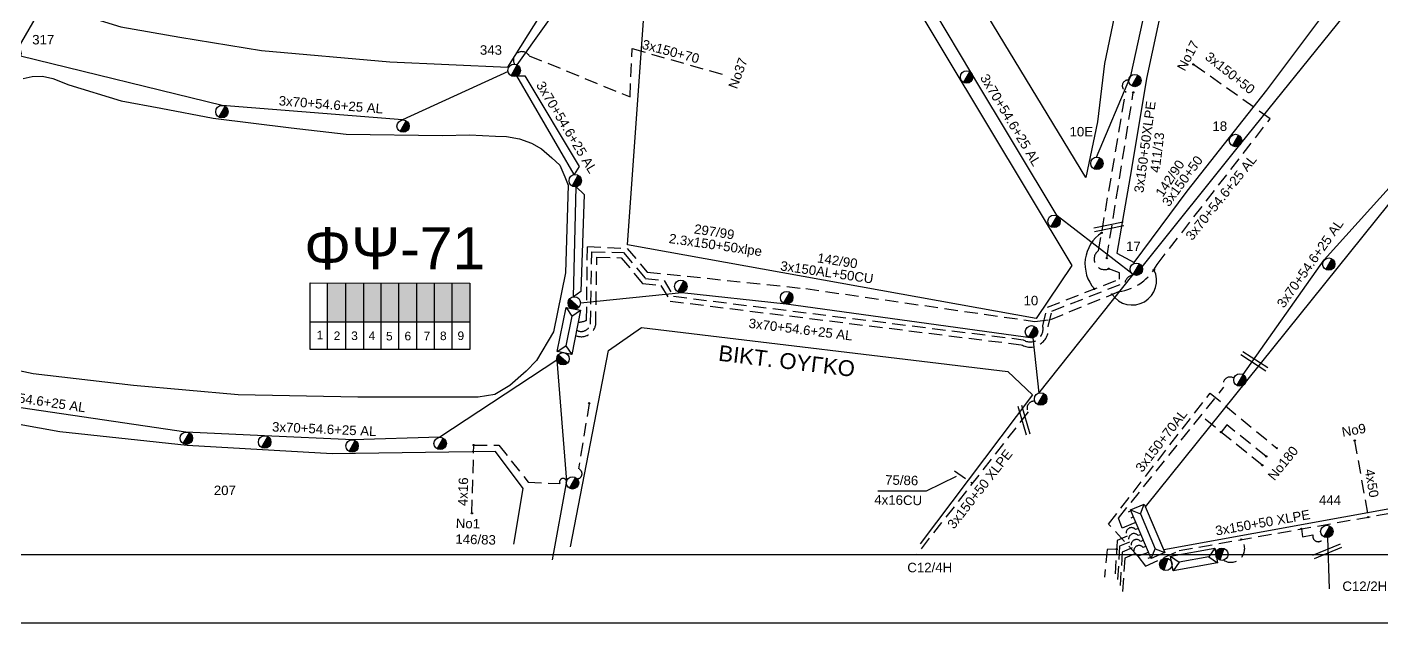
# Model space of a CAD drawing. Header units: millimetres. Extents: x 1421 to 11257, y 848 to 1896.
# Drawn here: x 9950.2 to 10207.7, y 848.3 to 961.6 of the extents above; entities that cross this region are included whole.
import ezdxf
from ezdxf.enums import TextEntityAlignment as Align

# ---------------------------------------------------------------- set-up
doc = ezdxf.new("R2010")
doc.units = ezdxf.units.MM
doc.linetypes.add('DASHED', pattern=[19.05, 12.7, -6.35])
for name, color, linetype, lineweight in [('3x150+50 XLPE', 7, 'SYN_LINE', 30), ('3x150+70', 7, 'Continuous', 30), ('3x150+70AL', 7, 'DASHED', 30), ('3x70+54.6+25 AL', 7, 'SYN_LINE', 30), ('4x16', 7, 'Continuous', 30), ('4x50', 7, 'Continuous', 30), ('Άγνωστα', 7, 'Continuous', 30), ('Καλώδια ΧΤ   3x150AL+50CU', 7, 'DASHED', 30)]:
    doc.layers.add(name, color=color, linetype=linetype, lineweight=lineweight)
for name, color, linetype in [('Pillar OTE', 7, 'Continuous'), ('TEXT ΚΑΛΩΔΙΩΝ', 7, 'Continuous'), ('ΑΓΝΩΣΤΟ ΕΝΑΕΡΙΟ ΚΑΛΩΔΙΟ', 7, 'Continuous'), ('ΑΓΝΩΣΤΟ ΥΠΟΓΕΙΟ ΚΑΛΩΔΙΟ', 7, 'DASHED'), ('ΝΕΚΡΟ', 7, 'DASHED'), ('Στύλος ΦΜ', 7, 'Continuous'), ('Στύλος ΦΜ @ 1', 7, 'Continuous'), ('Συνδέσεις', 7, 'Continuous'), ('Τομή', 7, 'Continuous'), ('Υποσταθμός εναέριος 2 στύλων', 7, 'Continuous'), ('Υποσταθμός πόλεως', 7, 'Continuous'), ('Υπόβαθρο ΔΕΗ', 7, 'Continuous')]:
    doc.layers.add(name, color=color, linetype=linetype)
doc.styles.add('arial', font='ARIAL.TTF', dxfattribs={"height": 3})
doc.styles.get("Standard").update_dxf_attribs({"font": 'ARIAL.TTF', "height": 1.8})
doc.linetypes.add('SYN_LINE', pattern='A,0.5,-0.0001,["/\\/\\/\\/",Standard,S=0.1,R=0,X=0,Y=-0.05],-0.25', length=0.7501)

# ---------------------------------------------------------------- blocks, each defined once
blk = doc.blocks.new('ΥΠΑΡΧΩΝ ΤΣΙΜΕΝΤΕΝΙΟΣ ΣΤΥΛΟΣ')
at = {"layer": 'Στύλος ΦΜ'}
blk.add_hatch(color=7, dxfattribs=at).paths.add_polyline_path([(-1.29, -2.28, 0.574793), (2.62, 0, 0.268822), (1.3, 2.27)])
at = {"layer": 'Στύλος ΦΜ', "color": 7}
blk.add_line((-1.29, -2.28), (1.3, 2.27), dxfattribs=at)
blk.add_circle((0, 0), 2.62, dxfattribs=at)
at = {"layer": 'Στύλος ΦΜ', "flags": 4}
for tag, p in [('ΑΡΙΘΜΟΣ', (-4.68, 8.05)), ('ΤΥΠΟΣ', (-4.91, 3.03))]:
    blk.add_attdef(tag, p, '', height=4, dxfattribs=at)
blk = doc.blocks.new('ΥΠΟΣΤΑΘΜΟΣ ΕΝΑΕΡΙΟΣ ΕΠΙ 2 ΣΤΥΛΩΝ')
at = {"layer": 'Υποσταθμός εναέριος 2 στύλων', "linetype": 'Continuous'}
for points in [[(-11.97, -2.11, 0.574793), (-8.45, -0.07, 0.268822), (-9.64, 1.98)], [(9.68, -2.15, 0.574793), (13.19, -0.1, 0.268822), (12.01, 1.95)]]:
    blk.add_hatch(color=256, dxfattribs=at).paths.add_polyline_path(points)
for p, q in [((-11.97, -2.11), (-9.64, 1.98)), ((9.68, -2.15), (12.01, 1.95))]:
    blk.add_line(p, q, dxfattribs=at)
for centre in [(-10.81, -0.07), (10.84, -0.1)]:
    blk.add_circle(centre, 2.36, dxfattribs=at)
at = {"layer": 'Υποσταθμός πόλεως', "linetype": 'Continuous', "ltscale": 40}
blk.add_lwpolyline([(-8.57, 2.82), (8.57, 2.82), (8.57, -2.82), (-8.57, -2.82)], close=True, dxfattribs=at)
for points in [[(-5.75, 0), (-8.57, 2.82)], [(-8.57, -2.82), (-5.75, 0)], [(-5.75, 0), (5.75, 0)], [(5.75, 0), (8.57, 2.82)], [(8.57, -2.82), (5.75, 0)]]:
    blk.add_lwpolyline(points, dxfattribs=at)
at = {"layer": 'Υποσταθμός εναέριος 2 στύλων', "ltscale": 40, "flags": 1}
for tag, p in [('ΜΕΤΑΣΧΗΜΑΤΙΣΜΟΣ', (14.09, 2.51)), ('ΙΣΧΥΣ', (14.07, -0.28)), ('ΑΡΙΘΜΟΣ', (14.19, -3))]:
    blk.add_attdef(tag, p, '', height=1.8, dxfattribs=at)
blk = doc.blocks.new('_ΣΥΝΔΕΣΗ')
at = {"layer": 'Συνδέσεις', "linetype": 'SYN_LINE', "ltscale": 40}
blk.add_hatch(color=256, dxfattribs=at).paths.add_polyline_path([(0.5, 0, 1), (-0.5, 0, 1)])
at = {"layer": 'Συνδέσεις'}
blk.add_circle((0, 0), 0.5, dxfattribs=at)
blk = doc.blocks.new('ΤΟΜΗ')
at = {"layer": 'Τομή', "ltscale": 40}
for p, q in [((11.3, -0.6), (-11.4, -0.6)), ((11.3, -3.4), (-11.4, -3.4))]:
    blk.add_line(p, q, dxfattribs=at)
blk = doc.blocks.new('ΥΠΟΣΤΑΘΜΟΣ ΠΟΛΕΩΣ 9 ΑΝΑΧΩΡΗΣΕΩΝ')
at = {"layer": 'Υποσταθμός πόλεως', "ltscale": 40}
for p, q in [((-9.63, -2.82), (-9.63, -4)), ((-7.12, -2.82), (-7.12, -4)), ((-4.84, -2.82), (-4.84, -4)), ((-2.36, -2.82), (-2.36, -4)), ((0.09, -2.82), (0.09, -4)), ((2.55, -2.82), (2.55, -4)), ((5.02, -2.82), (5.02, -4)), ((7.48, -2.82), (7.48, -4)), ((9.61, -2.82), (9.61, -4))]:
    blk.add_line(p, q, dxfattribs=at)
blk.add_lwpolyline([(-10.02, 2.82), (10.02, 2.82), (10.02, -2.82), (-10.02, -2.82)], close=True, dxfattribs=at)
for points in [[(-7.21, 0), (-10.02, 2.82)], [(-10.02, -2.82), (-7.21, 0)], [(-7.21, 0), (7.21, 0)], [(7.21, 0), (10.02, 2.82)], [(10.02, -2.82), (7.21, 0)]]:
    blk.add_lwpolyline(points, dxfattribs=at)
at = {"layer": 'Υποσταθμός πόλεως', "linetype": 'SYN_LINE', "ltscale": 40, "flags": 1}
for tag, p in [('ΜΕΤΑΣΧΗΜΑΤΙΣΜΟΣ', (10.79, 1.71)), ('ΙΣΧΥΣ', (10.77, -1.08)), ('ΑΡΙΘΜΟΣ', (10.89, -3.8))]:
    blk.add_attdef(tag, p, '', height=1.8, dxfattribs=at)

msp = doc.modelspace()

# ---------------------------------------------------------------- hatches: boundary and pattern name
at = {"layer": 'Καλώδια ΧΤ   3x150AL+50CU', "linetype": 'DASHED', "lineweight": -3, "ltscale": 0.2}
h = msp.add_hatch(color=30, dxfattribs=at)
h.dxf.hatch_style = 1
h.paths.add_polyline_path([(10010.73, 912.96), (10007.29, 912.96), (10007.29, 905.59), (10010.73, 905.59)])
h = msp.add_hatch(color=5, dxfattribs=at)
h.dxf.hatch_style = 1
h.paths.add_polyline_path([(10010.73, 905.59), (10014.17, 905.59), (10014.17, 912.96), (10010.73, 912.96)])
h = msp.add_hatch(color=1, dxfattribs=at)
h.dxf.hatch_style = 1
h.paths.add_polyline_path([(10017.46, 912.95), (10014.17, 912.96), (10014.17, 905.59), (10017.46, 905.59)])
h = msp.add_hatch(color=2, dxfattribs=at)
h.dxf.hatch_style = 1
h.paths.add_polyline_path([(10020.85, 912.95), (10017.46, 912.95), (10017.46, 905.59), (10020.85, 905.58)])
h = msp.add_hatch(color=151, dxfattribs=at)
h.dxf.hatch_style = 1
h.paths.add_polyline_path([(10020.85, 905.58), (10024.25, 905.58), (10024.25, 912.95), (10020.85, 912.95)])
h = msp.add_hatch(color=6, dxfattribs=at)
h.dxf.hatch_style = 1
h.paths.add_polyline_path([(10024.25, 905.58), (10027.64, 905.58), (10027.64, 912.95), (10024.25, 912.95)])
h = msp.add_hatch(color=27, dxfattribs=at)
h.dxf.hatch_style = 1
h.paths.add_polyline_path([(10027.58, 905.58), (10030.98, 905.58), (10030.98, 912.95), (10027.58, 912.95)])
h = msp.add_hatch(color=133, dxfattribs=at)
h.dxf.hatch_style = 1
h.paths.add_polyline_path([(10030.9, 905.58), (10034.3, 905.58), (10034.3, 912.95), (10030.9, 912.95)])

# ---------------------------------------------------------------- linework, layer by layer
at = {"lineweight": -3, "ltscale": 15}
msp.add_lwpolyline([(10993.76, 1895.53), (8825.35, 1895.54), (8825.27, 848.33), (10993.76, 848.32)], close=True, dxfattribs=at)
at = {"layer": '3x150+50 XLPE', "color": 6, "linetype": 'DASHED', "lineweight": -3, "ltscale": 0.2}
for points in [[(10054.4, 902.97, 0.476766), (10058.24, 905.01), (10058.46, 917.88), (10063.07, 917.76), (10067.14, 912.88), (10070.64, 912.51), (10072.41, 909.5), (10139.11, 901.22, 0.633668), (10144.22, 904.76), (10144.93, 907.6), (10158.8, 913.02, -0.280962), (10160.41, 914.55)], [(10161.33, 864.93, 0.973169), (10159.72, 863.7), (10157.82, 862.89), (10157.37, 855.8)]]:
    msp.add_lwpolyline(points, format="xyb", dxfattribs=at)
at = {"layer": '3x150+50 XLPE', "color": 151, "linetype": 'DASHED', "lineweight": -3, "ltscale": 0.2}
msp.add_lwpolyline([(10054.6, 903.99, 0.49963), (10057.24, 905.12), (10057.48, 918.91), (10063.55, 918.74), (10067.65, 913.83), (10071.25, 913.45), (10073.02, 910.43), (10139.45, 902.18, 0.68944), (10143.19, 904.78), (10144.09, 908.34), (10157.79, 913.71), (10157.79, 914.88), (10155.75, 915.66)], format="xyb", dxfattribs=at)
at = {"layer": '3x150+50 XLPE', "color": 1, "linetype": 'DASHED', "lineweight": -3, "ltscale": 0.2}
msp.add_lwpolyline([(10160.37, 867.2), (10158.27, 866.32), (10157.59, 868.26), (10177.64, 893.15, -0.788682), (10179.56, 894.84, 11.343795)], format="xyb", dxfattribs=at)
at = {"layer": '3x150+50 XLPE', "color": 30, "linetype": 'DASHED', "lineweight": -3, "ltscale": 0.2}
for points in [[(10141.7, 890.49, 0.619597), (10140.42, 888.43), (10119.22, 861.33)], [(10160.86, 866.06, 0.973169), (10159.24, 864.83), (10157.35, 864.01), (10156.9, 856.93)]]:
    msp.add_lwpolyline(points, format="xyb", dxfattribs=at)
at = {"layer": '3x150+50 XLPE', "color": 1, "linetype": 'DASHED', "lineweight": -3, "ltscale": 0.2}
for points in [[(10184.93, 878.3), (10173.25, 887.7)], [(10185.69, 879.99), (10178.18, 885.96), (10177.09, 884.61)]]:
    msp.add_lwpolyline(points, dxfattribs=at)
at = {"layer": '3x150+50 XLPE', "color": 5, "linetype": 'DASHED', "lineweight": -3, "ltscale": 0.2}
for points in [[(10161.27, 861.01), (10162.76, 859.14), (10169.14, 862.09), (10266.27, 879.26, -0.891813), (10267.9, 880.09, -6.110205)], [(10192.35, 866.2), (10192.6, 864.69), (10194.55, 865.07, 1.05624), (10196.62, 864.69, -2.908834)], [(10177.6, 860.25, 0.866345), (10180.93, 864.18, 6.630175)]]:
    msp.add_lwpolyline(points, format="xyb", dxfattribs=at)
at = {"layer": '3x150+50 XLPE', "color": 30, "linetype": 'DASHED', "lineweight": -3, "ltscale": 0.2}
for points in [[(10126.43, 877.23), (10129.82, 874.88)], [(10157.24, 862.33), (10155.47, 862.29), (10154.93, 857.04)]]:
    msp.add_lwpolyline(points, dxfattribs=at)
at = {"layer": '3x150+50 XLPE', "color": 27, "linetype": 'DASHED', "lineweight": -3, "ltscale": 0.2}
msp.add_lwpolyline([(10161.81, 863.8, 0.973169), (10160.2, 862.57), (10158.3, 861.75), (10157.85, 854.67)], format="xyb", dxfattribs=at)
at = {"layer": '3x150+50 XLPE', "color": 2, "linetype": 'DASHED', "lineweight": -3, "ltscale": 0.2}
msp.add_lwpolyline([(10162.29, 862.66, 0.973169), (10160.68, 861.43), (10158.78, 860.62), (10158.33, 853.53)], format="xyb", dxfattribs=at)
at = {"layer": '3x150+70', "color": 2, "linetype": 'DASHED', "lineweight": -3, "ltscale": 0.2}
msp.add_lwpolyline([(10042.8, 954.57, -0.967472), (10045.6, 956.18), (10064.76, 948.34), (10065.17, 957.52), (10082.35, 952.61)], format="xyb", dxfattribs=at)
at = {"layer": '3x150+70AL', "color": 5, "linetype": 'DASHED', "lineweight": -3, "ltscale": 0.2}
msp.add_lwpolyline([(10162.77, 861.53), (10161.27, 861.01), (10155.71, 867.13), (10175.01, 892.01), (10187.69, 881.54)], dxfattribs=at)
at = {"layer": '3x70+54.6+25 AL', "color": 2, "linetype": 'SYN_LINE', "lineweight": -3, "ltscale": 15}
for points in [[(10043.33, 954.41), (10058.57, 975.9), (10074.26, 1002.14), (10089.88, 1028.25), (10064.06, 1028.67), (10034.84, 1038.86), (10013.44, 1054.1), (10002.71, 1045.84)], [(10054.15, 933.57), (10043.24, 952.32)], [(10054.03, 910.33), (10054.53, 931.24)]]:
    msp.add_lwpolyline(points, dxfattribs=at)
at = {"layer": '3x70+54.6+25 AL', "color": 27, "linetype": 'SYN_LINE', "lineweight": -3, "ltscale": 15}
for points in [[(9948.45, 957.64), (9963.78, 984.17), (9978.26, 1008.88), (10001.03, 1044.37)], [(10041.58, 953.18), (10021.54, 943.97), (9987.25, 946.7), (9948.92, 956.09)], [(10043.24, 952.32), (10044.77, 952.34), (10055.12, 935.11), (10054.15, 933.57)], [(10054.53, 931.24), (10056.03, 929.76), (10055.41, 911.34), (10054.03, 910.33)]]:
    msp.add_lwpolyline(points, dxfattribs=at)
at = {"layer": '3x70+54.6+25 AL', "color": 151, "linetype": 'SYN_LINE', "lineweight": -3, "ltscale": 15}
msp.add_lwpolyline([(10153.43, 936.89), (10159.92, 952.34), (10166.75, 983.39), (10176.83, 1014.01), (10193.49, 1041.83)], dxfattribs=at)
at = {"layer": '3x70+54.6+25 AL', "color": 1, "linetype": 'SYN_LINE', "lineweight": -3, "ltscale": 15}
msp.add_lwpolyline([(10055.34, 909.17), (10074.62, 911.16), (10094.45, 909), (10141.31, 902.53), (10142.45, 892.02), (10160.41, 914.55), (10145.93, 925.71), (10129.74, 952.73), (10113.31, 980.27), (10093.95, 1012.2), (10091.19, 1028.35)], dxfattribs=at)
at = {"layer": '3x70+54.6+25 AL', "color": 6, "linetype": 'SYN_LINE', "lineweight": -3, "ltscale": 15}
msp.add_lwpolyline([(10162.08, 916.01), (10180.89, 939.56), (10200.38, 963.64), (10219.93, 990.27), (10241.1, 1019.36)], dxfattribs=at)
at = {"layer": '3x70+54.6+25 AL', "color": 206, "linetype": 'SYN_LINE', "lineweight": -3, "ltscale": 15}
msp.add_lwpolyline([(10181.27, 895.53), (10196.68, 917.34), (10216.08, 938.84), (10228.24, 956.48), (10254.1, 989.48)], dxfattribs=at)
at = {"layer": '3x70+54.6+25 AL', "color": 30, "lineweight": -3, "ltscale": 15}
msp.add_lwpolyline([(10050.88, 898.26), (10028.6, 883.63), (10012.05, 883.14), (9995.26, 883.89), (9980.31, 884.61), (9949, 889.25), (9914.31, 896.13)], dxfattribs=at)
at = {"layer": '3x70+54.6+25 AL', "color": 5, "lineweight": -3, "ltscale": 15}
msp.add_lwpolyline([(10050.88, 898.26), (10052.69, 875.25), (10049.95, 860.29)], dxfattribs=at)
at = {"layer": '4x16', "color": 5, "linetype": 'DASHED', "lineweight": -3, "ltscale": 0.2}
msp.add_lwpolyline([(10034.72, 869.16), (10035.06, 882.14)], dxfattribs=at)
at = {"layer": '4x50', "color": 5, "linetype": 'DASHED', "lineweight": -3, "ltscale": 0.2}
msp.add_lwpolyline([(10202.48, 882.97), (10205.05, 868.44)], dxfattribs=at)
at = {"layer": 'Pillar OTE', "lineweight": -3, "ltscale": 40}
for points in [[(10003.96, 900.32), (10003.96, 912.96), (10034.29, 912.95), (10034.29, 900.29), (10003.96, 900.32)], [(10007.29, 900.31), (10007.29, 912.96)], [(10010.73, 900.31), (10010.73, 912.96)], [(10014.17, 900.31), (10014.17, 912.96)], [(10017.46, 900.3), (10017.46, 912.95)], [(10020.85, 900.3), (10020.85, 912.95)], [(10024.25, 900.3), (10024.25, 912.95)], [(10027.58, 900.29), (10027.58, 912.95)], [(10030.97, 900.29), (10030.97, 912.95)], [(10003.96, 905.6), (10034.29, 905.57)]]:
    msp.add_lwpolyline(points, dxfattribs=at)
at = {"layer": 'ΑΓΝΩΣΤΟ ΕΝΑΕΡΙΟ ΚΑΛΩΔΙΟ', "color": 1, "linetype": 'Continuous', "lineweight": -3, "ltscale": 0.2}
msp.add_lwpolyline([(10197.29, 864.54), (10197.61, 854.83)], dxfattribs=at)
at = {"layer": 'ΑΓΝΩΣΤΟ ΥΠΟΓΕΙΟ ΚΑΛΩΔΙΟ', "color": 151, "linetype": 'DASHED', "lineweight": -3, "ltscale": 0.2}
msp.add_lwpolyline([(10155.75, 915.66, -0.902924), (10153.82, 919.13), (10159.01, 949.45, -0.883211), (10159.53, 951.53, 23.343408)], format="xyb", dxfattribs=at)
at = {"layer": 'ΑΓΝΩΣΤΟ ΥΠΟΓΕΙΟ ΚΑΛΩΔΙΟ', "color": 5, "linetype": 'DASHED', "lineweight": -3, "ltscale": 0.2}
for points in [[(10056.99, 890.07), (10054.98, 877.6, -0.828973), (10054.72, 875.71, 5.359009)], [(10035.06, 882.14), (10039.84, 882.14), (10045.41, 875.06), (10051.43, 874.84, -1.142188), (10052.69, 875.25, 3.081601)]]:
    msp.add_lwpolyline(points, format="xyb", dxfattribs=at)
at = {"layer": 'Καλώδια ΧΤ   3x150AL+50CU', "color": 133, "linetype": 'DASHED', "lineweight": -3, "ltscale": 0.2}
msp.add_lwpolyline([(10054.9, 905.48, 0.086092), (10056.51, 905.88), (10056.66, 919.87), (10064.19, 919.52), (10068.04, 915.03), (10098.15, 911.89), (10141.68, 905.65), (10144.72, 906), (10157.65, 911.33, 0.244762), (10164.94, 916.48), (10186.42, 944.18), (10171.84, 954.52)], format="xyb", dxfattribs=at)
at = {"layer": 'ΝΕΚΡΟ', "linetype": 'DASHED', "lineweight": -3, "ltscale": 0.2}
msp.add_lwpolyline([(10155.38, 917.7), (10155.38, 917.7), (10160.4, 949.2)], dxfattribs=at)
at = {"layer": 'Υπόβαθρο ΔΕΗ', "lineweight": -3, "ltscale": 15}
msp.add_lwpolyline([(10855.44, 1855.69), (8838.35, 1855.69), (8838.27, 861.33), (10836.6, 861.33)], close=True, dxfattribs=at)
at = {"layer": 'Υπόβαθρο ΔΕΗ', "lineweight": -3, "ltscale": 0.1}
for points in [[(10151.42, 933.01), (10097.49, 1021.87), (10137.38, 1083.03), (10192.66, 1170.13), (10196.78, 1171.67), (10243.46, 1141.49), (10243.51, 1138.1), (10218.82, 1098), (10186.73, 1045.76), (10180.24, 1035.87), (10176.01, 1029.09), (10173.05, 1021.85), (10167.2, 1006.78), (10162.9, 991.22), (10158.97, 974.07), (10156.77, 963.52), (10154.93, 954.69), (10153.58, 943.63)], [(10092.17, 1010.52), (10148.75, 916.3), (10141.97, 906.23), (10064.26, 920.22), (10068.07, 973.56)], [(10211.41, 930.95), (10274.47, 890.02), (10268.15, 880.7), (10166.19, 862.2), (10162.73, 870.4)]]:
    msp.add_lwpolyline(points, close=True, dxfattribs=at)
for points in [[(10278.73, 1072.22), (10299.22, 1098.89), (10297.43, 1107.1), (10281.28, 1117.4), (10257.48, 1132.57), (10252.32, 1131.96), (10213.94, 1070.19), (10191.63, 1036.01), (10182.72, 1019.39), (10176.77, 1004.69), (10167.39, 972.82), (10162.91, 951.81), (10160.04, 934.65), (10158.33, 924.81), (10157.27, 918.65), (10160.57, 916.84), (10170.66, 930.44), (10185.78, 949.65), (10204.43, 974.51), (10245.9, 1029.5), (10278.73, 1072.22)], [(10003.18, 1043.97), (9961.15, 974.17), (9959.77, 971.72), (9959.18, 969.54), (9959.06, 967.31), (9959.71, 966.02), (9960.95, 964.61), (9961.87, 963.55), (9964.07, 962.9), (9968.01, 961.67), (9979.23, 959.7), (9994.74, 957.15), (10019.12, 955.04), (10041.55, 953.99), (10080.62, 1016.22)], [(9949.44, 951.82), (9951.15, 952.22), (9953.09, 952.28), (9955.06, 951.84), (9958.13, 950.62), (9968.07, 947.61), (9975.6, 946.17), (9985.52, 944.27), (10000.35, 942.47), (10010.84, 941.27), (10029.09, 940.99), (10034.27, 941.16), (10039.22, 940.88), (10041.27, 940.83), (10043.74, 940.4), (10046.01, 939.52), (10047.93, 938.49), (10049.88, 936.73), (10051.43, 935.34), (10052.35, 933.15), (10053.01, 931.58), (10052.48, 914.91), (10050.23, 903.66), (10046.98, 898.25), (10045.04, 896.21), (10041.9, 893.47), (10039.07, 891.77), (10035.92, 891.27), (10013.01, 891.23), (9990.3, 891.68), (9970.41, 893.45), (9951.3, 895.69), (9938.62, 898.38)], [(10053.46, 862.82), (10060.65, 900.15), (10066.97, 904.47), (10136.54, 896.1), (10141.23, 891.67), (10119.91, 863.36)], [(10042.66, 863.29), (10044.43, 873.89), (10039.18, 880.91), (10008.16, 880.48), (9980.57, 882.04), (9956.4, 884.64), (9944.06, 886.89), (9932.35, 889.65), (9923.39, 892.63), (9913.36, 887.15), (9909.35, 863.08)], [(10111.87, 873.44), (10121.11, 873.44), (10126.81, 876.2)]]:
    msp.add_lwpolyline(points, dxfattribs=at)
at = {"layer": 'Υπόβαθρο ΔΕΗ', "lineweight": -3}
for centre, radius, start, end in [((10158.39, 916.56), 7.16, 123.8588, 221.2923), ((10160.2, 913.4), 4.63, 214.2255, 26.4914)]:
    msp.add_arc(centre, radius, start, end, dxfattribs=at)

# ---------------------------------------------------------------- block references
at = {"layer": 'Στύλος ΦΜ @ 1', "color": 1, "lineweight": -3, "ltscale": 40}
ref = msp.add_blockref('ΥΠΑΡΧΩΝ ΤΣΙΜΕΝΤΕΝΙΟΣ ΣΤΥΛΟΣ', (9947.86, 956.62), dxfattribs=dict(at, xscale=0.4499999999998181, yscale=0.4499999999998181, zscale=0.4499999999998181))
ref.add_attrib('ΑΡΙΘΜΟΣ', '317', (9951.14, 958.32), dxfattribs={"layer": 'Στύλος ΦΜ', "height": 1.8, "flags": 4})
ref = msp.add_blockref('ΥΠΑΡΧΩΝ ΤΣΙΜΕΝΤΕΝΙΟΣ ΣΤΥΛΟΣ', (10042.74, 953.39), dxfattribs=dict(at, xscale=0.4499999999998181, yscale=0.4499999999998181, zscale=0.4499999999998181))
ref.add_attrib('ΑΡΙΘΜΟΣ', '343', (10036.23, 956.36), dxfattribs={"layer": 'Στύλος ΦΜ', "height": 1.8, "flags": 4})
at = {"layer": 'Στύλος ΦΜ @ 1', "color": 1, "lineweight": -3, "ltscale": 40, "xscale": 0.4499999999998181, "yscale": 0.4499999999998181, "zscale": 0.4499999999998181}
for p in [(10128.73, 952.13), (10160.7, 951.45), (9987.2, 945.53), (10021.63, 942.79), (10054.35, 932.41), (10145.35, 924.69), (10197.56, 916.55), (10074.42, 912.32), (10094.54, 910.17), (10180.68, 894.51), (10142.81, 890.9), (9995.32, 882.72), (10028.68, 882.45), (10011.94, 881.97), (10053.83, 874.95)]:
    msp.add_blockref('ΥΠΑΡΧΩΝ ΤΣΙΜΕΝΤΕΝΙΟΣ ΣΤΥΛΟΣ', p, dxfattribs=at)
at = {"layer": 'Στύλος ΦΜ @ 1', "color": 1, "lineweight": -3, "ltscale": 40}
ref = msp.add_blockref('ΥΠΑΡΧΩΝ ΤΣΙΜΕΝΤΕΝΙΟΣ ΣΤΥΛΟΣ', (10153.49, 935.71), dxfattribs=dict(at, xscale=0.4499999999998181, yscale=0.4499999999998181, zscale=0.4499999999998181))
ref.add_attrib('ΤΥΠΟΣ', '10E', (10148.29, 940.83), dxfattribs={"layer": 'Στύλος ΦΜ', "height": 1.8, "flags": 4})
ref = msp.add_blockref('ΥΠΑΡΧΩΝ ΤΣΙΜΕΝΤΕΝΙΟΣ ΣΤΥΛΟΣ', (10179.83, 940.05), dxfattribs=dict(at, xscale=0.4499999999998181, yscale=0.4499999999998181, zscale=0.4499999999998181))
ref.add_attrib('ΑΡΙΘΜΟΣ', '18', (10175.45, 941.88), dxfattribs={"layer": 'Στύλος ΦΜ', "height": 1.8, "flags": 4})
ref = msp.add_blockref('ΥΠΑΡΧΩΝ ΤΣΙΜΕΝΤΕΝΙΟΣ ΣΤΥΛΟΣ', (10160.99, 915.57), dxfattribs=dict(at, xscale=0.4499999999998181, yscale=0.4499999999998181, zscale=0.4499999999998181))
ref.add_attrib('ΑΡΙΘΜΟΣ', '17', (10159.03, 919.04), dxfattribs={"layer": 'Στύλος ΦΜ', "height": 1.8, "flags": 4})
ref = msp.add_blockref('ΥΠΑΡΧΩΝ ΤΣΙΜΕΝΤΕΝΙΟΣ ΣΤΥΛΟΣ', (10141.06, 903.68), dxfattribs=dict(at, xscale=0.4499999999998181, yscale=0.4499999999998181, zscale=0.4499999999998181))
ref.add_attrib('ΑΡΙΘΜΟΣ', '10', (10139.55, 908.72), dxfattribs={"layer": 'Στύλος ΦΜ', "height": 1.8, "flags": 4})
ref = msp.add_blockref('ΥΠΑΡΧΩΝ ΤΣΙΜΕΝΤΕΝΙΟΣ ΣΤΥΛΟΣ', (9980.44, 883.44), dxfattribs=dict(at, xscale=0.4499999999998181, yscale=0.4499999999998181, zscale=0.4499999999998181))
ref.add_attrib('ΑΡΙΘΜΟΣ', '207', (9985.66, 872.63), dxfattribs={"layer": 'Στύλος ΦΜ', "height": 1.8, "flags": 4})
ref = msp.add_blockref('ΥΠΑΡΧΩΝ ΤΣΙΜΕΝΤΕΝΙΟΣ ΣΤΥΛΟΣ', (10197.2, 865.72), dxfattribs=dict(at, xscale=0.4499999999998181, yscale=0.4499999999998181, zscale=0.4499999999998181))
ref.add_attrib('ΑΡΙΘΜΟΣ', '444', (10195.69, 870.76), dxfattribs={"layer": 'Στύλος ΦΜ', "height": 1.8, "flags": 4})
at = {"layer": 'Συνδέσεις', "lineweight": -3, "xscale": 0.25, "yscale": 0.25, "zscale": 0.25}
for p in [(10171.84, 954.52), (10160.4, 949.2), (10154.4, 922.51), (10155.38, 917.7), (10155.75, 915.66), (10164.34, 915.47), (10153.01, 911.83), (10156.37, 910.8), (10056.99, 890.08), (10177.1, 884.61), (10035.06, 882.15), (10187.69, 881.55), (10202.49, 882.98), (10184.93, 878.3), (10185.69, 879.99), (10034.72, 869.16), (10205.05, 868.44), (10192.36, 866.2), (10180.93, 864.18), (10157.24, 862.33)]:
    msp.add_blockref('_ΣΥΝΔΕΣΗ', p, dxfattribs=at)
at = {"layer": 'Τομή', "lineweight": -3}
for p, xscale, yscale, zscale, rotation in [((10155.86, 923.18), 0.2499999999999999, 0.2499999999999999, 0.2499999999999999, 191.8339560079043), ((10183.13, 897.7), 0.2499999999999998, 0.2499999999999998, 0.2499999999999998, 147.0744025432355), ((10139.12, 886.76), 0.2499999999999998, 0.2499999999999998, 0.2499999999999998, 106.0469687947273), ((10197.49, 861.49), 0.2499999999999998, 0.2499999999999998, 0.2499999999999998, 202.2353715178551)]:
    msp.add_blockref('ΤΟΜΗ', p, dxfattribs=dict(at, xscale=xscale, yscale=yscale, zscale=zscale, rotation=rotation))
at = {"layer": 'Υποσταθμός εναέριος 2 στύλων', "lineweight": -3}
for p, xscale, yscale, zscale, rotation in [((10053.14, 903.85), 0.4999999999999996, 0.4999999999999996, 0.4999999999999996, 258.687547218969), ((10171.94, 860.38), 0.4999999999999997, 0.4999999999999997, 0.4999999999999997, 190.2465058512198)]:
    msp.add_blockref('ΥΠΟΣΤΑΘΜΟΣ ΕΝΑΕΡΙΟΣ ΕΠΙ 2 ΣΤΥΛΩΝ', p, dxfattribs=dict(at, xscale=xscale, yscale=yscale, zscale=zscale, rotation=rotation))
at = {"layer": 'Υποσταθμός πόλεως', "lineweight": -3, "xscale": 0.5000000000004903, "yscale": 0.5000000000004903, "zscale": 0.5000000000004903, "rotation": 292.9127687772329}
msp.add_blockref('ΥΠΟΣΤΑΘΜΟΣ ΠΟΛΕΩΣ 9 ΑΝΑΧΩΡΗΣΕΩΝ', (10163.16, 865.75), dxfattribs=at)

# ---------------------------------------------------------------- texts
at = {"lineweight": -3, "ltscale": 30, "char_height": 1.63, "width": 11.2573, "attachment_point": 1}
for s, insert in [('1', (10005.2, 903.88)), ('2', (10008.44, 903.74)), ('3', (10011.77, 903.74)), ('4', (10015.08, 903.74)), ('5', (10018.38, 903.66)), ('6', (10021.9, 903.69)), ('7', (10025.53, 903.69)), ('8', (10028.64, 903.72)), ('9', (10031.97, 903.74))]:
    msp.add_mtext(s, dxfattribs=dict(at, insert=insert))
at = {"layer": 'TEXT ΚΑΛΩΔΙΩΝ', "lineweight": -3, "ltscale": 15, "style": 'arial'}
for s, rotation, p in [('3x150+70', 345.1684, (10072.5, 956.99)), ('3x70+54.6+25 AL', 301.0196, (10052.73, 942.58)), ('3x70+54.6+25 AL', 300.9329, (10137.1, 943.95)), ('3x70+54.6+25 AL', 355.4366, (10007.91, 946.86)), ('3x150+50XLPE', 82.3121, (10162.61, 938.83)), ('3x150+50', 53.9257, (10169.74, 932.34)), ('3x70+54.6+25 AL', 51.3632, (10177.09, 929.21)), ('3x70+54.6+25 AL', 54.7548, (10194.01, 916.68)), ('3x70+54.6+25 AL', 352.9564, (10097.19, 904.12)), ('3x70+54.6+25 AL', 351.5767, (9951.47, 890.7)), ('3x150+70AL', 52.1962, (10165.73, 882.98)), ('3x70+54.6+25 AL', 357.4367, (10006.65, 885.18)), ('3x150+50 XLPE', 51.9574, (10131.24, 873.78)), ('4x16', 88.5107, (10033.03, 873.27)), ('4x50', 280.0237, (10205.74, 874.89)), ('3x150+50 XLPE', 10.0237, (10185.01, 867.4))]:
    msp.add_text(s, height=1.8, rotation=rotation, dxfattribs=at).set_placement(p, align=Align.MIDDLE_CENTER)
at = {"layer": 'TEXT ΚΑΛΩΔΙΩΝ', "lineweight": -3, "ltscale": 0.2, "style": 'arial'}
for s, rotation, p in [('2.3x150+50xlpe', 351.8471, (10081.01, 920.2)), ('3x150AL+50CU', 351.8471, (10102.18, 915)), ('4x16CU', 359, (10115.73, 871.68))]:
    msp.add_text(s, height=1.8, rotation=rotation, dxfattribs=at).set_placement(p, align=Align.MIDDLE_CENTER)
at = {"layer": 'Άγνωστα', "lineweight": -3, "ltscale": 0.2, "char_height": 1.8, "width": 18.6352, "attachment_point": 1, "style": 'arial'}
for s, insert, rotation in [('No17', (10168.62, 953.94), 62.3331), ('No37', (10083.39, 950.34), 69.7841), ('3x150+50', (10175.01, 957.06), 321.6097), ('411/13', (10163.61, 934.06), 83.0574), ('142/90', (10164.5, 930.15), 56.5147), ('297/99', (10077.11, 924.17), 351.2489), ('142/90', (10100.52, 918.67), 351.2489), ('No9', (10199.89, 885.47), 10), ('No180', (10185.83, 876.38), 51), ('75/86', (10113.27, 876.43), 358.6098), ('No1\\P146/83', (10031.67, 868.18), 358.6098)]:
    msp.add_mtext(s, dxfattribs=dict(at, insert=insert, rotation=rotation))
for s, insert in [('C12/4H', (10117.46, 859.75)), ('C12/2H', (10200.15, 856.2))]:
    msp.add_mtext(s, dxfattribs=dict(at, insert=insert))
at = {"layer": 'Υπόβαθρο ΔΕΗ', "lineweight": -3, "ltscale": 0.1, "style": 'arial'}
msp.add_text('ΒΙΚΤ. ΟΥΓΚΟ', height=3, rotation=353.1417, dxfattribs=at).set_placement((10094.55, 898.13), align=Align.MIDDLE_CENTER)
at = {"layer": 'Υπόβαθρο ΔΕΗ', "lineweight": -3, "insert": (10002.83, 923.56), "char_height": 8, "width": 84.6573, "attachment_point": 1}
msp.add_mtext('ΦΨ-71', dxfattribs=at)

doc.saveas('drawing.dxf')
